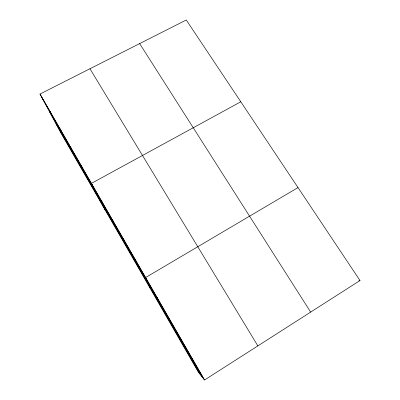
<?xml version="1.0" encoding="UTF-8"?>
<svg xmlns="http://www.w3.org/2000/svg" width="400" height="400" viewBox="0 0 400 400"><rect width="100%" height="100%" fill="white"/><g stroke="black" fill="none" stroke-linecap="round" stroke-linejoin="round"><path stroke-width="0.6" d="M204.545 380L359.995 280.535L186.27 20L40.005 94.035L61.905 134.73L198.205 371.895L204.545 380L40.005 94.035M298.015 187.585L145.59 277.54L150.065 288.125M240.8 101.775L91.415 183.385L105.145 209.965M358.855 280.87L359.995 280.535M192 358.44L192.345 358.79M139.645 43.6L310.67 312.1M89.945 68.755L257.855 345.89M41.84 97.45L204.005 379.305M49.235 111.19L201.84 376.54M56.015 123.785L199.885 374.04M49.95 111.325L51.665 114.52M60.065 128.9L61.645 131.87M70.34 146.765L71.785 149.5M80.79 164.92L82.095 167.415M101.895 201.6L102.91 203.59M112.55 220.115L113.41 221.85M123.38 238.94L124.085 240.405M134.39 258.08L134.94 259.265M156.98 297.335L157.19 297.935M168.565 317.465L168.595 317.76"/></g></svg>
